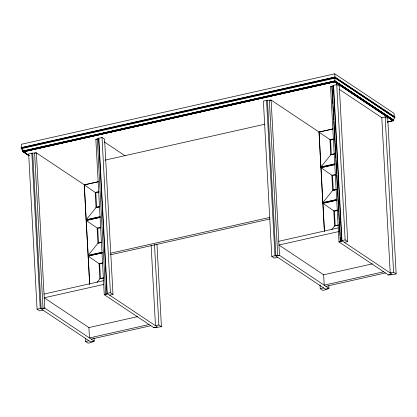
<?xml version="1.0" encoding="UTF-8"?>
<svg xmlns="http://www.w3.org/2000/svg" width="417" height="417" viewBox="0 0 417 417"><rect width="100%" height="100%" fill="white"/><g stroke="black" fill="none" stroke-linecap="round" stroke-linejoin="round"><path stroke-width="0.63" d="M23.409 151.877L22.935 151.225L334.794 81.112L334.908 80.653A2.022 0.636 -85.9 0 1 334.877 80.007L335.169 77.036L190.089 109.812M22.935 151.225L22.487 151.095L334.934 80.846L393.856 120.127A2.033 1.788 42 0 1 393.778 119.278L394.737 117.432L335.127 77.692L21.309 148.249L20.85 147.91L27.449 146.377M23.352 151.871L334.7 81.873L334.794 81.112L393.419 120.2L393.846 120.169M393.419 120.2L393.012 120.784M156.954 244.169L161.421 326.683L154.003 327.788L104.224 294.71L105.657 294.277L97.286 138.762L102.009 137.401L104.578 139.111L112.986 294.392L109.619 295.153M396.15 273.912L393.58 272.197L390.208 272.953L381.8 117.677L385.172 116.916L387.742 118.631L396.15 273.912L392.981 274.621L388.42 274.944L338.953 241.933L340.387 241.506L331.911 86.142L333.564 85.339L336.738 84.625L339.308 86.34L347.715 241.62L344.348 242.376M340.319 241.417L341.976 240.619L345.146 239.905L347.715 241.62M97.015 282.335L99.866 278.791A0.787 0.422 -49.1 0 1 100.028 278.624L103.567 277.753M331.76 229.558L334.611 226.014A0.787 0.422 -49.1 0 1 334.768 225.847L338.307 224.977M105.657 294.277L107.247 293.391L110.416 292.677L112.986 294.392M334.679 81.894L393.075 120.789M393.34 120.732L334.794 81.649M394.232 116.473L394.065 113.367L334.757 73.825L21.543 144.246L21.747 147.972M21.277 147.634L335.096 77.077L395.019 116.932L395.149 117.234L394.737 117.432M28.716 146.091L188.818 110.098M22.643 151.204L334.887 81.002L393.716 120.221M29.242 155.833L22.951 151.574L334.809 81.419L393.439 120.591L387.289 121.999M22.961 151.616L334.815 81.503M334.804 81.596L23.003 151.699L29.185 155.817M23.076 151.772L334.783 81.69L393.294 120.753M23.175 151.83L334.752 81.779M84.734 185.091L36.388 152.857L31.833 153.18L28.658 153.889L37.071 309.169L39.641 310.884L43.008 310.128M319.464 132.319L271.118 100.085L266.562 100.403L263.388 101.117L271.801 256.398L274.37 258.107L277.738 257.352M332.542 96.619L331.942 86.199L330.545 86.658L339 241.99L342.566 241.193L391.99 274.141L388.42 274.944M34.606 153.258L36.388 152.857L44.796 308.137L94.268 341.163L91.245 342.461L88.07 343.175L85.501 341.46L85.329 338.213M97.182 138.913L95.816 139.429L97.046 139.221M269.929 100.351L271.118 100.085L279.526 255.366L328.997 288.392L325.974 289.685L322.8 290.399L320.23 288.689L320.021 284.79M330.587 86.715L332.375 86.314M105.063 160.138L264.936 124.193M100.038 216.908L86.147 220.014L84.255 184.83L98.136 181.708M321.888 167.91L320.902 167.248L318.995 132.053L332.875 128.931M86.147 220.02L84.364 184.908L98.297 181.776M333.042 128.999L318.995 132.053M387.727 121.837L393.445 120.549M387.294 122.072L393.408 120.669L334.809 81.55M393.189 120.784L334.674 81.821M98.97 191.57L95.201 192.419L84.364 184.908M333.084 138.934L329.946 139.643L319.104 132.132L320.887 167.238L334.783 164.131M100.184 216.595L86.246 219.728L96.025 207.583L95.201 192.419L95.816 192.836L98.944 192.138M334.929 163.818L320.991 166.951L330.764 154.806L329.946 139.643L330.561 140.06L333.683 139.361M99.788 206.733L96.025 207.583A0.787 0.422 -49.1 0 1 96.181 207.416L99.72 206.545M334.533 153.956L330.764 154.806A0.787 0.422 -49.1 0 1 330.926 154.634L334.465 153.769M96.118 207.52L99.272 206.811M100.064 217.32L86.168 220.431M336.712 199.738L322.815 202.85L320.923 167.66L334.804 164.543M100.226 217.382L86.262 220.499L97.745 228.448L100.872 227.745M334.971 164.606L320.923 167.66M100.898 227.182L97.13 228.026L97.953 243.189L88.133 255.397L89.076 256.293M335.638 174.405L331.875 175.249L321.033 167.738L322.81 202.834M336.858 199.425L322.894 202.589L332.693 190.413L331.875 175.249L332.49 175.672L335.612 174.968M101.717 242.345L97.953 243.189A0.787 0.422 -49.1 0 1 98.11 243.022L101.649 242.152M336.462 189.568L332.693 190.413A0.787 0.422 -49.1 0 1 332.855 190.246L336.394 189.375M99.309 242.845L101.831 242.282M332.792 190.355L335.946 189.646M102.113 252.202L88.175 255.334L86.183 220.442L88.086 255.637L101.967 252.514M102.608 252.775L88.086 256.033M336.722 200.139L322.826 203.251M102.144 252.983L88.102 256.043L89.624 284.196M336.884 200.207L322.951 203.34L324.452 231.065M110.745 253.161L269.981 217.361M110.62 254.777L269.862 218.972M102.811 262.783L99.048 263.627L88.206 256.116L89.744 284.488M337.556 210.001L333.788 210.851L322.857 203.277L324.363 231.419M99.455 263.909L102.785 263.346M338.489 225.102L334.611 226.014L333.788 210.851L334.403 211.273L337.53 210.569M103.635 277.946L99.866 278.791L99.048 263.627L99.282 263.789M44.02 294.063L103.494 280.693M278.764 241.287L338.234 227.911M103.697 284.42L44.223 297.79L88.972 327.621M338.437 231.638L278.968 245.014L323.717 274.845M37.071 309.169C37.483 308.893 50.827 307.032 41.231 308.94L90.651 341.888L94.221 341.085L94.044 337.838M271.801 256.398C272.212 256.121 285.556 254.261 275.96 256.163L325.38 289.117L328.95 288.314L328.81 285.713M137.615 316.623L88.899 327.574L89.462 337.926L148.932 324.556M372.36 263.846L323.644 274.798L324.207 285.15L383.676 271.78M91.24 339.115L150.714 325.74M325.985 286.338L385.454 272.963M85.501 341.46L88.873 340.705M161.421 326.683L158.851 324.968L155.478 325.729L151.116 245.165M320.23 288.689L323.602 287.928M153.691 327.715L157.261 326.912L107.836 293.964L104.271 294.767L95.858 139.487M394.253 116.786L394.706 116.817M331.312 154.457L330.561 140.06M98.495 242.845L97.745 228.448M336.024 77.963L338.719 79.762M339.798 80.481L342.493 82.279M343.572 82.999L346.266 84.792M347.345 85.511L350.04 87.309M351.656 88.388L353.814 89.827M355.43 90.906L357.588 92.339M359.204 93.418L366.215 98.094M367.294 98.813L369.988 100.612M371.067 101.326L373.762 103.124M374.841 103.843L377.536 105.642M378.615 106.361L381.31 108.159M382.926 109.238L385.084 110.672M386.7 111.751L388.858 113.189M390.479 114.268L393.711 116.426M394.758 117.844L335.153 78.104L21.33 148.66L21.309 148.249M338.99 89.134L381.967 117.787M104.26 141.91L125.215 155.875M22.956 149.739L21.33 148.66L22.476 150.245A2.022 1.777 42 0 1 22.523 150.886L29.117 155.525M24.014 151.944L25.625 153.018M22.956 151.533L28.809 155.405M385.172 116.916L393.58 272.197M336.738 84.625L345.146 239.905M334.757 73.825L334.96 77.552M333.564 85.339L341.976 240.619M333.266 85.673L341.674 240.948M332.61 97.922L332.964 104.417M333.032 105.715L333.386 112.215M333.454 113.513L333.808 120.007M333.876 121.311L335.461 150.547M335.529 151.845L335.883 158.34M335.951 159.643L336.728 173.936M336.795 175.234L338.38 204.471M338.453 205.769L338.802 212.269M338.875 213.567L339.224 220.067M339.297 221.364L340.069 235.657M340.142 236.955L340.387 241.506M332.49 175.672L333.266 190.079M334.403 211.273L335.185 225.68M269.335 100.309L277.743 255.59M267.453 100.466L275.861 255.746M266.562 100.403L274.97 255.684M154.488 244.409L158.851 324.968M102.009 137.401L110.416 292.677M98.834 138.116L107.247 293.391M98.537 138.444L106.945 293.724M95.816 192.836L96.598 207.249M99.663 264.05L100.44 278.457M34.606 153.081L43.014 308.361M32.724 153.242L41.132 308.523M31.833 153.18L40.24 308.455"/></g></svg>
